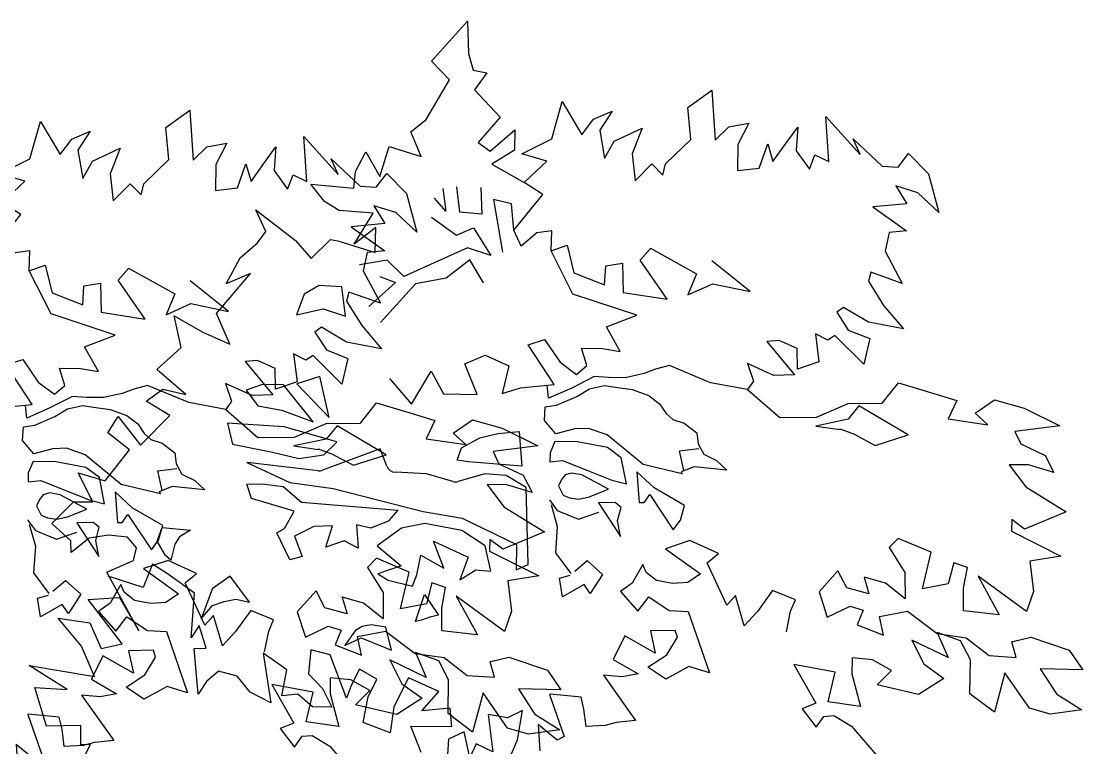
# Model space of a CAD drawing. Header units: millimetres. Extents: x 3.3 to 31.3, y 2.1 to 31.8.
# Drawn here: x 7.279 to 10.405, y 9.142 to 11.279 of the extents above; entities that cross this region are included whole.
import ezdxf

# ---------------------------------------------------------------- set-up
doc = ezdxf.new("R2010")
doc.units = ezdxf.units.MM

# ---------------------------------------------------------------- blocks, each defined once
blk = doc.blocks.new('E13')
at = {"color": 62, "true_color": 0xacc205}
for p, q in [((1.6763, 20.3202), (1.674, 20.2511)), ((1.7534, 20.2347), (1.6763, 20.3202)), ((1.674, 20.2511), (1.6645, 20.2158)), ((1.7151, 20.1948), (1.7534, 20.2347)), ((1.7534, 20.2347), (1.7534, 20.2347)), ((1.6645, 20.2158), (1.6348, 20.2097)), ((1.6348, 20.2097), (1.6613, 20.1735)), ((1.7647, 20.1096), (1.7151, 20.1948)), ((1.1534, 20.1726), (1.1463, 20.0659)), ((1.2047, 20.1354), (1.1534, 20.1726)), ((1.1983, 20.0668), (1.2047, 20.1354)), ((1.367, 20.1278), (1.3931, 20.0868)), ((1.4063, 20.1105), (1.367, 20.1278)), ((2.1297, 19.9168), (2.0451, 19.8513)), ((2.1083, 19.8702), (2.1297, 19.9168)), ((2.1262, 19.8461), (2.1083, 19.8702)), ((2.1635, 19.8138), (2.1262, 19.8461)), ((0.7822, 19.8285), (0.7455, 19.7593)), ((2.1934, 19.7584), (2.1635, 19.8138)), ((0.7455, 19.7593), (0.8128, 19.7834)), ((0.8128, 19.7834), (0.8178, 19.7641)), ((2.1412, 19.7806), (2.1934, 19.7584)), ((2.2143, 19.6951), (2.1412, 19.7806)), ((0.8178, 19.7641), (0.7854, 19.7116)), ((0.7854, 19.7116), (0.7429, 19.6618)), ((0.8179, 19.6761), (0.8715, 19.708)), ((0.8715, 19.708), (0.8858, 19.6974)), ((0.8858, 19.6974), (0.861, 19.6595)), ((2.1854, 19.6291), (2.2143, 19.6951)), ((0.7429, 19.6618), (0.8179, 19.6761)), ((0.861, 19.6595), (0.8152, 19.6411)), ((0.8152, 19.6411), (0.8281, 19.5862)), ((0.8281, 19.5862), (0.8896, 19.6479)), ((0.8896, 19.6479), (0.9048, 19.638)), ((0.9048, 19.638), (0.9316, 19.6511)), ((0.9316, 19.6511), (0.924, 19.5911)), ((0.9701, 19.5754), (0.9708, 19.6197)), ((0.9708, 19.6197), (1.009, 19.6368)), ((1.0353, 19.6348), (0.976, 19.5636)), ((0.924, 19.5911), (0.9701, 19.5754)), ((0.976, 19.5636), (1.0203, 19.5621)), ((1.9925, 19.5597), (2.0417, 19.5445)), ((0.7538, 19.5464), (0.6704, 19.5214)), ((0.7884, 19.5029), (0.7538, 19.5464)), ((0.7331, 19.4351), (0.8383, 19.4972)), ((0.7884, 19.5029), (0.7884, 19.5029)), ((0.8614, 19.5022), (0.7884, 19.5029)), ((0.8383, 19.4972), (0.8616, 19.4689)), ((0.9293, 19.4732), (0.8614, 19.5022)), ((2.0687, 19.4523), (2.1906, 19.4601)), ((2.1906, 19.4601), (2.1796, 19.4154)), ((2.3765, 19.4128), (2.3142, 19.4763)), ((2.4247, 19.4743), (2.3765, 19.4128)), ((2.4467, 19.4396), (2.4247, 19.4743)), ((2.4004, 19.4034), (2.4467, 19.4396)), ((2.1796, 19.4154), (2.0938, 19.3984)), ((2.4521, 19.3369), (2.4004, 19.4034)), ((2.0711, 19.3244), (2.0318, 19.2914)), ((2.0473, 19.272), (2.1393, 19.2991)), ((2.0318, 19.2914), (1.8258, 19.2738)), ((2.068, 19.2345), (2.0473, 19.272)), ((1.7676, 19.2453), (1.818, 19.2357)), ((1.9653, 19.2404), (2.0058, 19.2392)), ((2.0058, 19.2392), (2.047, 19.2182)), ((2.0844, 19.2256), (2.068, 19.2345)), ((2.33, 19.2372), (2.2697, 19.2315)), ((2.2697, 19.2315), (2.2933, 19.2172)), ((2.341, 19.2079), (2.33, 19.2372)), ((0.6836, 19.1839), (0.7541, 19.2137)), ((0.7541, 19.2137), (0.7734, 19.1941)), ((1.9105, 19.1924), (1.9409, 19.2082)), ((2.047, 19.2182), (2.0304, 19.1748)), ((2.047, 19.2182), (2.047, 19.2182)), ((2.0572, 19.1679), (2.0844, 19.2256)), ((2.2933, 19.2172), (2.3034, 19.2013)), ((2.3235, 19.177), (2.341, 19.2079)), ((2.3854, 19.1931), (2.4042, 19.2163)), ((2.4042, 19.2163), (2.4451, 19.2208)), ((0.7734, 19.1941), (0.7398, 19.1409)), ((2.3034, 19.2013), (2.3114, 19.1674)), ((2.3917, 19.1661), (2.3854, 19.1931)), ((0.7022, 19.1059), (0.6836, 19.1839)), ((2.0304, 19.1748), (2.0572, 19.1679)), ((2.3114, 19.1674), (2.3235, 19.177)), ((2.4486, 19.1417), (2.3917, 19.1661)), ((0.7398, 19.1409), (0.7393, 19.0841)), ((0.8642, 19.1076), (0.8833, 19.144)), ((0.8833, 19.144), (0.9234, 19.0993)), ((2.3186, 19.1376), (2.3513, 19.1586)), ((2.3513, 19.1586), (2.3713, 19.1089)), ((0.7393, 19.0841), (0.7816, 19.1177)), ((0.7816, 19.1177), (0.8273, 19.1304)), ((0.8273, 19.1304), (0.817, 19.0952)), ((2.1431, 19.0771), (2.1845, 19.1327)), ((2.1845, 19.1327), (2.2233, 19.1059)), ((0.647, 19.1166), (0.7022, 19.1059)), ((0.817, 19.0952), (0.8642, 19.1076)), ((0.9234, 19.0993), (0.906, 19.0448)), ((0.9741, 19.0821), (1.023, 19.1022)), ((1.023, 19.1022), (1.0558, 19.0569)), ((0.9847, 19.0578), (0.9741, 19.0821)), ((2.1974, 19.0787), (2.1723, 19.0833)), ((2.2225, 19.07), (2.1974, 19.0787)), ((0.7346, 19.0579), (0.6711, 19.0098)), ((0.7943, 19.0466), (0.7346, 19.0579)), ((0.8574, 19.0683), (0.8295, 19.0602)), ((0.8295, 19.0602), (0.8422, 19.0289)), ((0.906, 19.0448), (0.8574, 19.0683)), ((0.9935, 19.0135), (0.9847, 19.0578)), ((1.0558, 19.0569), (1.0838, 19.0264)), ((1.2444, 19.0595), (1.2036, 19.057)), ((1.8389, 18.9743), (1.851, 19.0237)), ((0.8089, 18.9537), (0.8528, 18.9579)), ((1.9353, 18.8721), (1.9707, 18.9642)), ((1.9707, 18.9642), (2.0122, 18.9753)), ((1.3854, 18.921), (1.3165, 18.8239)), ((1.7382, 18.8864), (1.803, 18.9156)), ((2.0169, 18.9238), (1.9869, 18.8928)), ((1.9869, 18.8928), (1.9668, 18.8527)), ((0.8346, 18.854), (0.9043, 18.8639)), ((1.4225, 18.8109), (1.4272, 18.8485)), ((1.9668, 18.8527), (2.0085, 18.8533)), ((2.5324, 18.6778), (2.4839, 18.7725))]:
    blk.add_line(p, q, dxfattribs=at)
at = {"color": 84, "true_color": 0x2aaf18}
for p, q in [((1.6613, 20.1735), (1.6067, 20.1152)), ((1.4736, 20.1481), (1.4314, 20.0774)), ((1.496, 20.0687), (1.4736, 20.1481)), ((0.9092, 20.1163), (0.8358, 20.0347)), ((0.9029, 20.0201), (0.9092, 20.1163)), ((1.074, 20.1018), (1.0979, 20.0564)), ((1.117, 20.0939), (1.074, 20.1018)), ((1.4314, 20.0774), (1.4063, 20.1105)), ((1.6067, 20.1152), (1.6537, 20.0604)), ((1.7976, 20.0835), (1.7647, 20.1096)), ((0.9692, 20.0938), (0.973, 20.0443)), ((0.9949, 20.0586), (0.9692, 20.0938)), ((1.1463, 20.0659), (1.117, 20.0939)), ((1.3025, 20.0911), (1.324, 20.0364)), ((1.3621, 20.0638), (1.3025, 20.0911)), ((1.3931, 20.0868), (1.3828, 20.0262)), ((1.5751, 20.0881), (1.5756, 20.0445)), ((1.6277, 20.0424), (1.5751, 20.0881)), ((1.7757, 20.031), (1.7976, 20.0835)), ((0.8506, 20.0688), (0.7885, 20.0099)), ((0.8358, 20.0347), (0.8506, 20.0688)), ((1.0223, 20.0197), (0.9949, 20.0586)), ((1.0336, 20.0575), (1.0223, 20.0197)), ((1.0516, 20.0061), (1.0336, 20.0575)), ((1.0979, 20.0564), (1.0985, 20.0006)), ((1.2523, 20.0153), (1.1983, 20.0668)), ((1.3828, 20.0262), (1.3621, 20.0638)), ((1.5598, 20.0362), (1.496, 20.0687)), ((1.6537, 20.0604), (1.6277, 20.0424)), ((1.8445, 20.0523), (1.7757, 20.031)), ((1.8642, 19.9883), (1.8445, 20.0523)), ((0.7318, 20.037), (0.6895, 19.994)), ((0.7542, 20.008), (0.7318, 20.037)), ((0.9324, 20.0341), (0.9029, 20.0201)), ((0.9442, 20.0037), (0.9324, 20.0341)), ((0.9729, 20.0432), (0.9442, 20.0037)), ((0.973, 20.0443), (0.9729, 20.0432)), ((1.324, 20.0364), (1.3177, 19.9789)), ((1.5066, 20.0205), (1.5598, 20.0362)), ((1.5756, 20.0445), (1.6244, 20.0142)), ((1.8939, 20.0409), (1.8642, 19.9883)), ((1.9162, 19.9986), (1.8939, 20.0409)), ((0.7885, 20.0099), (0.7542, 20.008)), ((1.0985, 20.0006), (1.0516, 20.0061)), ((1.258, 19.9911), (1.2523, 20.0153)), ((1.2815, 20.015), (1.258, 19.9911)), ((1.3177, 19.9789), (1.2815, 20.015)), ((1.5551, 19.9751), (1.5066, 20.0205)), ((1.6244, 20.0142), (1.5551, 19.9751)), ((0.6895, 19.994), (0.6672, 19.9112)), ((1.9202, 19.9631), (1.9162, 19.9986)), ((0.7121, 19.9533), (0.7595, 19.9678)), ((0.7595, 19.9678), (0.7358, 19.9298)), ((0.7595, 19.9678), (0.7595, 19.9678)), ((1.5153, 19.9497), (1.5551, 19.9751)), ((2.0118, 19.9713), (1.9202, 19.9631)), ((1.9825, 19.9348), (2.0118, 19.9713)), ((0.6672, 19.9112), (0.7121, 19.9533)), ((1.5776, 19.8729), (1.5153, 19.9497)), ((0.7358, 19.9298), (0.8084, 19.9231)), ((0.8084, 19.9231), (0.7362, 19.8718)), ((1.8782, 19.9095), (1.9515, 19.9153)), ((1.9515, 19.9153), (1.9825, 19.9348)), ((1.9194, 19.843), (1.8782, 19.9095)), ((0.7362, 19.8718), (0.7738, 19.8681)), ((0.7738, 19.8681), (0.7822, 19.8285)), ((1.4961, 19.8716), (1.5279, 19.8673)), ((1.4976, 19.8287), (1.4961, 19.8716)), ((1.5279, 19.8673), (1.5618, 19.839)), ((1.8729, 19.8788), (1.9194, 19.843)), ((1.8745, 19.8256), (1.8729, 19.8788)), ((1.9541, 19.8506), (1.8745, 19.8256)), ((1.9695, 19.8532), (1.9541, 19.8506)), ((2.011, 19.8122), (1.9695, 19.8532)), ((1.9695, 19.8532), (1.9695, 19.8532)), ((2.0451, 19.8513), (2.011, 19.8122)), ((2.0451, 19.8513), (2.0451, 19.8513)), ((0.7822, 19.8285), (0.7822, 19.8285)), ((1.2848, 19.8347), (1.1858, 19.7795)), ((1.2847, 19.8336), (1.2848, 19.8347)), ((1.3067, 19.8092), (1.2847, 19.8336)), ((1.4634, 19.8408), (1.4486, 19.7821)), ((1.4508, 19.7365), (1.4976, 19.8287)), ((1.4976, 19.8287), (1.4634, 19.8408)), ((1.0711, 19.742), (1.1531, 19.8077)), ((1.2491, 19.7254), (1.3067, 19.8092)), ((1.3449, 19.8025), (1.3431, 19.7401)), ((1.3804, 19.7968), (1.3449, 19.8025)), ((1.1858, 19.7795), (1.2043, 19.7345)), ((1.383, 19.756), (1.3804, 19.7968)), ((1.4486, 19.7821), (1.383, 19.756)), ((1.1512, 19.7586), (1.0711, 19.742)), ((1.2043, 19.7345), (1.1512, 19.7586)), ((1.9457, 19.7517), (1.9941, 19.7547)), ((1.9941, 19.7547), (2.026, 19.736)), ((1.3431, 19.7401), (1.2491, 19.7254)), ((1.3136, 19.6912), (1.4508, 19.7365)), ((1.3431, 19.7401), (1.3431, 19.7401)), ((1.9379, 19.6889), (1.9457, 19.7517)), ((2.026, 19.736), (2.0424, 19.6923)), ((1.3791, 19.6662), (1.3136, 19.6912)), ((1.9857, 19.705), (1.9379, 19.6889)), ((2.0424, 19.6923), (1.9857, 19.705)), ((2.3048, 19.6901), (2.2434, 19.655)), ((2.2893, 19.6222), (2.3048, 19.6901)), ((1.3493, 19.6135), (1.3791, 19.6662)), ((2.2434, 19.655), (2.1854, 19.6291)), ((1.009, 19.6368), (1.0353, 19.6348)), ((1.3877, 19.62), (1.3493, 19.6135)), ((1.4324, 19.6204), (1.3877, 19.62)), ((1.4209, 19.5834), (1.4324, 19.6204)), ((1.5115, 19.639), (1.4783, 19.5904)), ((1.4909, 19.5431), (1.5467, 19.6279)), ((1.5467, 19.6279), (1.5115, 19.639)), ((2.3415, 19.5747), (2.2893, 19.6222)), ((1.6387, 19.6057), (1.5877, 19.5831)), ((1.6819, 19.5872), (1.6387, 19.6057)), ((1.0203, 19.5621), (1.0772, 19.588)), ((1.0772, 19.588), (1.064, 19.55)), ((1.1558, 19.5468), (1.2439, 19.5837)), ((1.2439, 19.5837), (1.2736, 19.5757)), ((1.4433, 19.5646), (1.4209, 19.5834)), ((1.4783, 19.5904), (1.4433, 19.5646)), ((1.5877, 19.5831), (1.6021, 19.524)), ((1.6561, 19.5218), (1.6819, 19.5872)), ((2.2797, 19.5214), (2.3415, 19.5747)), ((1.064, 19.55), (1.0767, 19.532)), ((1.2984, 19.5662), (1.3386, 19.5575)), ((1.7546, 19.5711), (1.7282, 19.523)), ((1.7966, 19.5008), (1.7546, 19.5711)), ((1.8436, 19.5559), (1.7966, 19.5008)), ((1.9725, 19.4721), (1.9925, 19.5597)), ((1.0767, 19.532), (1.0077, 19.4721)), ((1.0767, 19.532), (1.1558, 19.5468)), ((1.5632, 19.5357), (1.4909, 19.5431)), ((1.6021, 19.524), (1.5632, 19.5357)), ((2.0417, 19.5445), (1.9725, 19.4721)), ((2.007, 19.4627), (2.0707, 19.5423)), ((2.0707, 19.5423), (2.1154, 19.5427)), ((2.1154, 19.5427), (2.1505, 19.5305)), ((2.1505, 19.5305), (2.1252, 19.4973)), ((2.3288, 19.5329), (2.2797, 19.5214)), ((2.3647, 19.5074), (2.3288, 19.5329)), ((0.5483, 19.5099), (0.4844, 19.4921)), ((0.5897, 19.4813), (0.5483, 19.5099)), ((0.6704, 19.5214), (0.6288, 19.5086)), ((0.6288, 19.5086), (0.6475, 19.4693)), ((1.7282, 19.523), (1.6561, 19.5218)), ((2.3142, 19.4763), (2.3647, 19.5074)), ((0.4844, 19.4921), (0.4084, 19.4543)), ((0.5623, 19.4569), (0.5897, 19.4813)), ((1.2512, 19.4808), (1.2369, 19.4678)), ((1.265, 19.5016), (1.2512, 19.4808)), ((2.0741, 19.4879), (2.007, 19.4627)), ((2.1252, 19.4973), (2.0741, 19.4879)), ((0.6475, 19.4693), (0.5623, 19.4569)), ((0.8616, 19.4689), (0.9306, 19.4541)), ((1.0077, 19.4721), (0.9293, 19.4732)), ((1.2125, 19.4602), (1.1855, 19.4395)), ((1.2369, 19.4678), (1.2125, 19.4602)), ((0.4084, 19.4543), (0.5041, 19.4424)), ((0.5041, 19.4424), (0.4918, 19.4157)), ((0.8457, 19.4352), (0.8034, 19.4127)), ((0.8458, 19.436), (0.8457, 19.4352)), ((0.8789, 19.4478), (0.8458, 19.436)), ((0.9306, 19.4541), (0.8788, 19.4467)), ((0.8788, 19.4467), (0.8789, 19.4478)), ((1.1855, 19.4395), (1.1826, 19.4159)), ((1.9564, 19.4203), (2.0687, 19.4523)), ((0.4918, 19.4157), (0.4396, 19.3913)), ((0.8034, 19.4127), (0.7331, 19.4351)), ((1.1826, 19.4159), (1.1707, 19.3941)), ((1.9845, 19.3916), (1.9563, 19.4192)), ((0.4396, 19.3913), (0.4208, 19.3548)), ((0.4396, 19.3913), (0.4396, 19.3913)), ((1.1707, 19.3941), (1.1431, 19.3802)), ((1.2223, 19.4007), (1.1814, 19.4057)), ((1.2129, 19.3586), (1.2223, 19.4007)), ((1.849, 19.3683), (1.8632, 19.4055)), ((1.8632, 19.4055), (1.9867, 19.3595)), ((2.0378, 19.3846), (1.9845, 19.3924)), ((1.9845, 19.3924), (1.9845, 19.3916)), ((2.0938, 19.3984), (2.0378, 19.3846)), ((0.4208, 19.3548), (0.4751, 19.3707)), ((0.4751, 19.3707), (0.5168, 19.3713)), ((0.5168, 19.3713), (0.481, 19.3237)), ((1.1431, 19.3802), (1.1215, 19.3599)), ((1.1215, 19.3599), (1.1913, 19.3671)), ((1.1913, 19.3671), (1.2189, 19.3563)), ((1.2167, 19.3519), (1.3005, 19.372)), ((1.9963, 19.3584), (2.1482, 19.3761)), ((2.149, 19.3761), (2.0566, 19.3331)), ((2.1482, 19.3761), (2.149, 19.3761)), ((1.2189, 19.3563), (1.2167, 19.3519)), ((1.2769, 19.3215), (1.3137, 19.3558)), ((1.3137, 19.3558), (1.3087, 19.2907)), ((2.5103, 19.3541), (2.4521, 19.3369)), ((2.479, 19.2921), (2.5103, 19.3541)), ((0.481, 19.3237), (0.3943, 19.2705)), ((1.2115, 19.284), (1.2769, 19.3215)), ((2.0566, 19.3331), (1.9639, 19.3201)), ((2.1162, 19.3304), (2.0711, 19.3244)), ((2.1492, 19.3298), (2.1162, 19.3304)), ((2.1393, 19.2991), (2.1492, 19.3298)), ((1.2861, 19.3076), (1.2359, 19.2318)), ((1.2981, 19.2907), (1.2861, 19.3076)), ((1.2205, 19.2528), (1.2115, 19.284)), ((1.3087, 19.2907), (1.2981, 19.2907)), ((1.3477, 19.2801), (1.3606, 19.2905)), ((1.355, 19.2519), (1.3477, 19.2801)), ((1.3958, 19.2897), (1.3485, 19.2175)), ((1.3606, 19.2905), (1.3958, 19.2897)), ((2.5199, 19.2919), (2.479, 19.2921)), ((2.5664, 19.2456), (2.5199, 19.2919)), ((0.3943, 19.2705), (0.4835, 19.2334)), ((0.4835, 19.2334), (0.5108, 19.254)), ((0.5108, 19.254), (0.5116, 19.2293)), ((0.5108, 19.254), (0.5108, 19.254)), ((1.2359, 19.2318), (1.2205, 19.2528)), ((1.3485, 19.2175), (1.355, 19.2519)), ((2.5256, 19.2081), (2.5664, 19.2456)), ((0.5116, 19.2293), (0.406, 19.1759)), ((2.4451, 19.2208), (2.4863, 19.2138)), ((2.4863, 19.2138), (2.5249, 19.1835)), ((2.5249, 19.1835), (2.5256, 19.2081)), ((1.5717, 19.2004), (1.5724, 19.1462)), ((0.406, 19.1759), (0.4726, 19.1652)), ((0.4726, 19.1652), (0.4647, 19.1003)), ((1.4201, 19.1664), (1.3871, 19.1367)), ((1.4466, 19.1433), (1.4201, 19.1664)), ((1.2721, 19.1237), (1.2942, 19.141)), ((1.2942, 19.141), (1.3012, 19.1575)), ((1.3012, 19.1575), (1.3239, 19.1179)), ((1.5724, 19.1462), (1.5467, 19.1577)), ((2.3802, 19.0162), (2.4486, 19.1417)), ((0.4795, 19.0574), (0.583, 19.1329)), ((0.583, 19.1329), (0.5377, 19.0503)), ((1.2374, 19.1169), (1.2721, 19.1237)), ((1.3239, 19.1179), (1.349, 19.1)), ((1.3871, 19.1367), (1.4135, 19.0954)), ((1.4796, 19.1284), (1.4565, 19.135)), ((1.473, 19.0888), (1.4796, 19.1284)), ((2.2613, 19.0965), (2.3186, 19.1376)), ((2.3186, 19.1376), (2.3186, 19.1376)), ((2.3713, 19.1089), (2.446, 19.1325)), ((0.4647, 19.1003), (0.4795, 19.0574)), ((0.4647, 19.1003), (0.4647, 19.1003)), ((1.2374, 19.1169), (1.2374, 19.1169)), ((1.349, 19.1), (1.3117, 19.0582)), ((1.4135, 19.0954), (1.4267, 19.1152)), ((1.4267, 19.1152), (1.473, 19.0888)), ((2.2233, 19.1059), (2.2232, 19.1051)), ((2.2232, 19.1051), (2.2468, 19.0416)), ((2.2684, 19.0012), (2.2613, 19.0965)), ((1.2883, 19.0884), (1.2444, 19.0595)), ((1.3117, 19.0582), (1.2883, 19.0884)), ((2.1723, 19.0833), (2.1431, 19.0771)), ((2.4216, 19.0869), (2.3802, 19.0162)), ((2.416, 18.988), (2.4887, 19.0829)), ((2.4887, 19.0829), (2.4216, 19.0869)), ((2.4887, 19.0829), (2.4887, 19.0829)), ((2.2468, 19.0416), (2.2225, 19.07)), ((1.7571, 19.0449), (1.7726, 19.0392)), ((1.7726, 19.0392), (1.7875, 19.0361)), ((1.851, 19.0237), (1.8828, 19.0288)), ((1.8828, 19.0288), (1.9023, 19.0254)), ((2.2363, 18.979), (2.2514, 19.0272)), ((2.2514, 19.0272), (2.2684, 19.0012)), ((2.4849, 19.0328), (2.4607, 18.9778)), ((2.5528, 19.0428), (2.4849, 19.0328)), ((2.5028, 18.9833), (2.5528, 19.0428)), ((1.2268, 19.0021), (1.2317, 19.0169)), ((1.2317, 19.0169), (1.2847, 19.0159)), ((1.2847, 19.0159), (1.2745, 18.9682)), ((1.2745, 18.9682), (1.3399, 19.0049)), ((1.3399, 19.0049), (1.3644, 18.9548)), ((1.9023, 19.0254), (1.916, 19.0168)), ((1.916, 19.0168), (1.9237, 19.0076)), ((1.9237, 19.0076), (1.939, 18.9847)), ((0.4704, 19.0024), (0.3879, 18.9746)), ((0.5087, 18.9927), (0.4704, 19.0024)), ((0.5015, 18.9591), (0.5106, 18.9925)), ((0.5106, 18.9925), (0.5087, 18.9927)), ((1.2496, 18.9644), (1.2268, 19.0021)), ((1.9042, 19.0007), (1.8389, 18.9743)), ((1.939, 18.9847), (1.9042, 19.0007)), ((2.4607, 18.9778), (2.416, 18.988)), ((2.475, 18.918), (2.5028, 18.9833)), ((0.3879, 18.9746), (0.359, 18.9321)), ((0.5595, 18.9633), (0.5015, 18.9591)), ((1.2901, 18.9378), (1.2496, 18.9644)), ((2.063, 18.9325), (2.114, 18.9684)), ((2.114, 18.9684), (2.0974, 18.8616)), ((2.2617, 18.9779), (2.2363, 18.979)), ((2.2534, 18.88), (2.2617, 18.9779)), ((1.2521, 18.9122), (1.2901, 18.9378)), ((1.3644, 18.9548), (1.3109, 18.9237)), ((2.6151, 18.9414), (2.475, 18.918)), ((2.5335, 18.89), (2.6151, 18.9414)), ((0.359, 18.9321), (0.4501, 18.9346)), ((0.4501, 18.9346), (0.4169, 18.8833)), ((0.4732, 18.8506), (0.5255, 18.9261)), ((0.5255, 18.9261), (0.5483, 18.8418)), ((1.3109, 18.9237), (1.3453, 18.9173)), ((1.3453, 18.9173), (1.3854, 18.921)), ((2.0739, 18.8767), (2.063, 18.9325)), ((2.1417, 18.8848), (2.17, 18.9186)), ((2.17, 18.9186), (2.2098, 18.9299)), ((2.2098, 18.9299), (2.2354, 18.9071)), ((2.2354, 18.9071), (2.2534, 18.88)), ((2.6032, 18.8949), (2.5335, 18.89)), ((2.5779, 18.8116), (2.6032, 18.8949)), ((0.4148, 18.8805), (0.3611, 18.8467)), ((0.4169, 18.8833), (0.4148, 18.8805)), ((1.4272, 18.8485), (1.433, 18.8738)), ((1.433, 18.8738), (1.4998, 18.88)), ((1.5008, 18.8799), (1.4693, 18.7895)), ((1.4998, 18.88), (1.5008, 18.8799)), ((2.0974, 18.8616), (2.1417, 18.8848)), ((2.2534, 18.88), (2.2534, 18.88)), ((0.3611, 18.8467), (0.4286, 18.8377)), ((0.4286, 18.8377), (0.4732, 18.8506)), ((1.5588, 18.8452), (1.5909, 18.8295)), ((1.5692, 18.7827), (1.5588, 18.8452)), ((1.3165, 18.8239), (1.3579, 18.8197)), ((1.3579, 18.8197), (1.382, 18.8132)), ((1.382, 18.8132), (1.4225, 18.8109)), ((1.4846, 18.7816), (1.5251, 18.8155)), ((1.5251, 18.8155), (1.5219, 18.7589)), ((1.5251, 18.8155), (1.5251, 18.8155)), ((2.5047, 18.7717), (2.5041, 18.8134)), ((2.5041, 18.8134), (2.5779, 18.8116)), ((1.4693, 18.7895), (1.4846, 18.7816)), ((1.5911, 18.7328), (1.5692, 18.7827)), ((2.4839, 18.7725), (2.5047, 18.7717))]:
    blk.add_line(p, q, dxfattribs=at)
at = {"color": 45, "true_color": 0xba8d4a}
for p, q in [((1.6482, 19.9642), (1.6458, 19.9075)), ((1.6927, 19.9115), (1.6995, 19.9659)), ((1.7296, 19.9626), (1.7231, 19.9138)), ((1.7231, 19.9138), (1.7469, 19.9415)), ((1.7533, 19.9012), (1.7003, 19.8625)), ((1.6763, 19.8351), (1.8129, 19.7743)), ((1.8129, 19.7743), (1.8486, 19.8086)), ((1.8486, 19.8086), (1.9077, 19.7992)), ((1.7878, 19.7581), (1.863, 19.6757)), ((1.8641, 19.7741), (1.8309, 19.7615)), ((1.8309, 19.7615), (1.8876, 19.7098)), ((1.2736, 19.5757), (1.2984, 19.5662)), ((1.3242, 19.532), (1.2883, 19.5196)), ((1.2883, 19.5196), (1.265, 19.5016)), ((1.3005, 19.372), (1.3774, 19.4351)), ((1.689, 19.4075), (1.65, 19.4286)), ((1.6984, 19.3813), (1.689, 19.4075)), ((1.3363, 19.3302), (1.3471, 19.3863)), ((1.5598, 19.3681), (1.6745, 19.3775)), ((1.6745, 19.3775), (1.6984, 19.3813)), ((1.4209, 19.3598), (1.3673, 19.3384)), ((1.3742, 19.319), (1.4315, 19.3495)), ((1.7643, 19.3516), (1.8309, 19.3551)), ((1.3673, 19.3384), (1.3363, 19.3302)), ((1.4157, 19.3025), (1.3742, 19.319)), ((1.4381, 19.2978), (1.4157, 19.3025)), ((1.5012, 19.296), (1.4842, 19.2733)), ((1.4974, 19.2865), (1.4842, 19.2394)), ((1.4389, 19.2545), (1.3954, 19.2696)), ((1.4842, 19.2733), (1.4389, 19.2545)), ((1.4842, 19.2394), (1.488, 19.1827)), ((1.488, 19.1827), (1.4555, 19.1387))]:
    blk.add_line(p, q, dxfattribs=at)
at = {"color": 47, "true_color": 0x8d6a35}
for p, q in [((1.582, 19.9295), (1.6206, 19.9387)), ((1.6206, 19.9387), (1.6017, 19.8264)), ((1.5776, 19.8729), (1.582, 19.9295)), ((1.6458, 19.9075), (1.6927, 19.9115)), ((1.5618, 19.839), (1.5776, 19.8729)), ((1.6633, 19.8778), (1.6266, 19.8189)), ((1.7003, 19.8625), (1.6633, 19.8778)), ((1.6266, 19.8189), (1.6763, 19.8351)), ((1.6421, 19.7608), (1.6716, 19.8097)), ((1.6716, 19.8097), (1.7225, 19.7706)), ((1.7225, 19.7706), (1.7878, 19.7581)), ((1.3386, 19.5575), (1.3746, 19.5577)), ((1.3746, 19.5577), (1.4051, 19.56)), ((1.4051, 19.56), (1.4533, 19.5354)), ((1.3597, 19.5369), (1.3242, 19.532)), ((1.3828, 19.5408), (1.3597, 19.5369)), ((1.4152, 19.5337), (1.3828, 19.5408)), ((1.4424, 19.5173), (1.4152, 19.5337)), ((1.4533, 19.5354), (1.5028, 19.5138)), ((1.5028, 19.5138), (1.5056, 19.5416)), ((1.4857, 19.4988), (1.4424, 19.5173)), ((1.51, 19.4951), (1.4857, 19.4988)), ((1.5116, 19.4657), (1.51, 19.4951)), ((1.4874, 19.4372), (1.5116, 19.4657)), ((1.3774, 19.4351), (1.4174, 19.4491)), ((1.4174, 19.4491), (1.4466, 19.448)), ((1.4466, 19.448), (1.4874, 19.4372)), ((1.5655, 19.4416), (1.5598, 19.3681)), ((1.5656, 19.4426), (1.5655, 19.4416)), ((1.6118, 19.438), (1.5656, 19.4426)), ((1.65, 19.4286), (1.6118, 19.438)), ((1.3764, 19.4079), (1.4406, 19.42)), ((1.4406, 19.42), (1.4892, 19.4209)), ((1.4892, 19.4209), (1.4995, 19.3965)), ((1.3471, 19.3863), (1.3764, 19.4079)), ((1.4995, 19.3965), (1.4999, 19.3776)), ((1.4728, 19.3804), (1.4209, 19.3598)), ((1.4999, 19.3776), (1.4728, 19.3804)), ((1.4315, 19.3495), (1.4537, 19.3535)), ((1.4537, 19.3535), (1.4675, 19.3497)), ((1.4675, 19.3497), (1.4754, 19.3396)), ((1.5507, 19.3225), (1.5935, 19.3485)), ((1.5935, 19.3485), (1.6393, 19.3517)), ((1.6393, 19.3517), (1.6966, 19.3353)), ((1.708, 19.3353), (1.7643, 19.3516)), ((1.4819, 19.3259), (1.4717, 19.3058)), ((1.4754, 19.3396), (1.4819, 19.3259)), ((1.5467, 19.1577), (1.5507, 19.3225)), ((1.458, 19.3001), (1.4381, 19.2978)), ((1.4717, 19.3058), (1.458, 19.3001))]:
    blk.add_line(p, q, dxfattribs=at)
at = {"color": 97, "true_color": 0x25742c}
for p, q in [((1.9639, 19.3201), (1.7715, 19.2715)), ((1.6881, 19.257), (1.5717, 19.2004)), ((1.7715, 19.2715), (1.6881, 19.257)), ((1.8258, 19.2738), (1.8467, 19.2506)), ((1.6887, 19.2302), (1.7676, 19.2453)), ((1.818, 19.2357), (1.87, 19.1974)), ((1.8467, 19.2506), (1.8835, 19.2353)), ((1.8835, 19.2353), (1.9143, 19.2424)), ((1.9143, 19.2424), (1.9105, 19.1924)), ((1.9143, 19.2424), (1.9143, 19.2424)), ((1.9797, 19.1947), (1.9653, 19.2404)), ((1.1392, 19.1813), (1.2001, 19.2088)), ((1.2001, 19.2088), (1.2526, 19.1916)), ((1.6389, 19.198), (1.6887, 19.2302)), ((1.9409, 19.2082), (1.9797, 19.1947)), ((1.2526, 19.1916), (1.1776, 19.1377)), ((1.6263, 19.1432), (1.6389, 19.198)), ((1.7495, 19.2077), (1.6749, 19.1736)), ((1.7272, 19.1496), (1.7495, 19.2077)), ((1.87, 19.1974), (1.8186, 19.155)), ((1.1632, 19.1616), (1.1392, 19.1813)), ((1.6749, 19.1736), (1.6931, 19.1248)), ((1.7767, 19.178), (1.7272, 19.1496)), ((1.78, 19.1599), (1.7767, 19.178)), ((0.6061, 19.1512), (0.6353, 19.1611)), ((0.6141, 19.107), (0.6061, 19.1512)), ((0.6353, 19.1611), (0.647, 19.1166)), ((1.1213, 19.0709), (1.1632, 19.1616)), ((1.6587, 19.1464), (1.6263, 19.1432)), ((1.6931, 19.1248), (1.6587, 19.1464)), ((1.7849, 19.1357), (1.78, 19.1599)), ((1.8186, 19.155), (1.8684, 19.1379)), ((1.1776, 19.1377), (1.2046, 19.1194)), ((1.2046, 19.1194), (1.2374, 19.1169)), ((1.7944, 19.1114), (1.7849, 19.1357)), ((1.8466, 19.1245), (1.7944, 19.1114)), ((1.8684, 19.1379), (1.8466, 19.1245)), ((0.6141, 19.107), (0.6141, 19.107)), ((0.6141, 19.0585), (0.6141, 19.107)), ((1.0838, 19.0264), (1.1028, 19.0912)), ((1.1028, 19.0912), (1.1213, 19.0709)), ((1.7684, 19.0933), (1.7385, 19.0493)), ((1.7875, 19.0361), (1.7684, 19.0933)), ((0.5377, 19.0503), (0.6141, 19.0585)), ((1.2036, 19.057), (1.1584, 18.9259)), ((1.7385, 19.0493), (1.7571, 19.0449)), ((0.7856, 19.0067), (0.7943, 19.0466)), ((0.8422, 19.0289), (0.7856, 19.0067)), ((0.6711, 19.0098), (0.609, 19.0012)), ((0.6206, 18.9947), (0.6705, 19.0125)), ((0.6705, 19.0125), (0.6474, 18.9585)), ((0.609, 19.0012), (0.5595, 18.9633)), ((0.5996, 18.9535), (0.6206, 18.9947)), ((0.6474, 18.9585), (0.725, 18.9962)), ((0.725, 18.9962), (0.6994, 18.945)), ((0.8528, 18.9579), (0.8532, 18.9238)), ((2.0122, 18.9753), (2.0169, 18.9238)), ((0.6006, 18.8814), (0.5996, 18.9535)), ((0.6994, 18.945), (0.6562, 18.9142)), ((0.7684, 18.9311), (0.8089, 18.9537)), ((0.8894, 18.9275), (0.9778, 18.9435)), ((0.9778, 18.9435), (0.9306, 18.861)), ((1.1584, 18.9259), (1.2022, 18.9396)), ((1.2022, 18.9396), (1.2521, 18.9122)), ((0.6562, 18.9142), (0.7104, 18.8798)), ((0.7991, 18.9003), (0.7684, 18.9311)), ((0.8532, 18.9238), (0.8346, 18.854)), ((0.9043, 18.8639), (0.8894, 18.9275)), ((1.803, 18.9156), (1.8342, 18.8533)), ((1.8709, 18.9123), (1.9078, 18.9341)), ((1.9078, 18.9341), (1.9259, 18.8986)), ((0.7104, 18.8798), (0.7991, 18.9003)), ((0.7991, 18.9003), (0.7991, 18.9003)), ((1.8889, 18.8749), (1.8709, 18.9123)), ((1.9259, 18.8986), (1.9353, 18.8721)), ((0.5483, 18.8418), (0.6006, 18.8814)), ((1.774, 18.8447), (1.7382, 18.8864)), ((1.8999, 18.8199), (1.8889, 18.8749)), ((2.0085, 18.8533), (2.0401, 18.8804)), ((2.0401, 18.8804), (2.0739, 18.8767)), ((0.9601, 18.8493), (0.9297, 18.8099)), ((0.9306, 18.861), (0.9601, 18.8493)), ((1.7097, 18.8109), (1.7138, 18.8504)), ((1.7138, 18.8504), (1.774, 18.8447)), ((1.8342, 18.8533), (1.8424, 18.7978)), ((0.8918, 18.8345), (0.8541, 18.8119)), ((0.9133, 18.8329), (0.8918, 18.8345)), ((0.9297, 18.8099), (0.9133, 18.8329)), ((1.5909, 18.8295), (1.6321, 18.8366)), ((1.6321, 18.8366), (1.6222, 18.757)), ((0.8541, 18.8119), (0.8021, 18.7515)), ((1.6716, 18.7445), (1.6834, 18.7996)), ((1.6834, 18.7996), (1.7171, 18.7838)), ((1.798, 18.8117), (1.7097, 18.8109)), ((1.7756, 18.7555), (1.798, 18.8117)), ((1.8424, 18.7978), (1.8999, 18.8199)), ((1.8999, 18.8199), (1.8999, 18.8199)), ((1.7171, 18.7838), (1.7194, 18.7503)), ((1.6222, 18.757), (1.6576, 18.774)), ((1.6576, 18.774), (1.6716, 18.7445))]:
    blk.add_line(p, q, dxfattribs=at)
at = {"color": 45, "true_color": 0xba8d4a, "extrusion": (0, 0, -1)}
blk.add_ellipse((1.8298, 19.3756), major_axis=(0.0162, 0.0126), ratio=1, start_param=1.02547, end_param=2.179672, dxfattribs=at)
at = {"color": 84, "true_color": 0x2aaf18, "extrusion": (0, 0, -1)}
blk.add_ellipse((1.9939, 19.3788), major_axis=(0.0162, 0.0126), ratio=1, start_param=2.11551, end_param=2.588137, dxfattribs=at)
at = {"color": 47, "true_color": 0x8d6a35, "extrusion": (0, 0, -1)}
blk.add_ellipse((1.7023, 19.355), major_axis=(0.0162, 0.0126), ratio=1, start_param=1.94944, end_param=2.511256, dxfattribs=at)

msp = doc.modelspace()

# ---------------------------------------------------------------- block references
at = {"color": 45, "true_color": 0xba8d4a, "xscale": -1.37477329816057, "yscale": 1.37477329816057, "zscale": 1.37477329816057}
for p in [(10.898, -16.6563), (9.3617, -16.715)]:
    msp.add_blockref('E13', p, dxfattribs=at)

doc.saveas('drawing.dxf')
